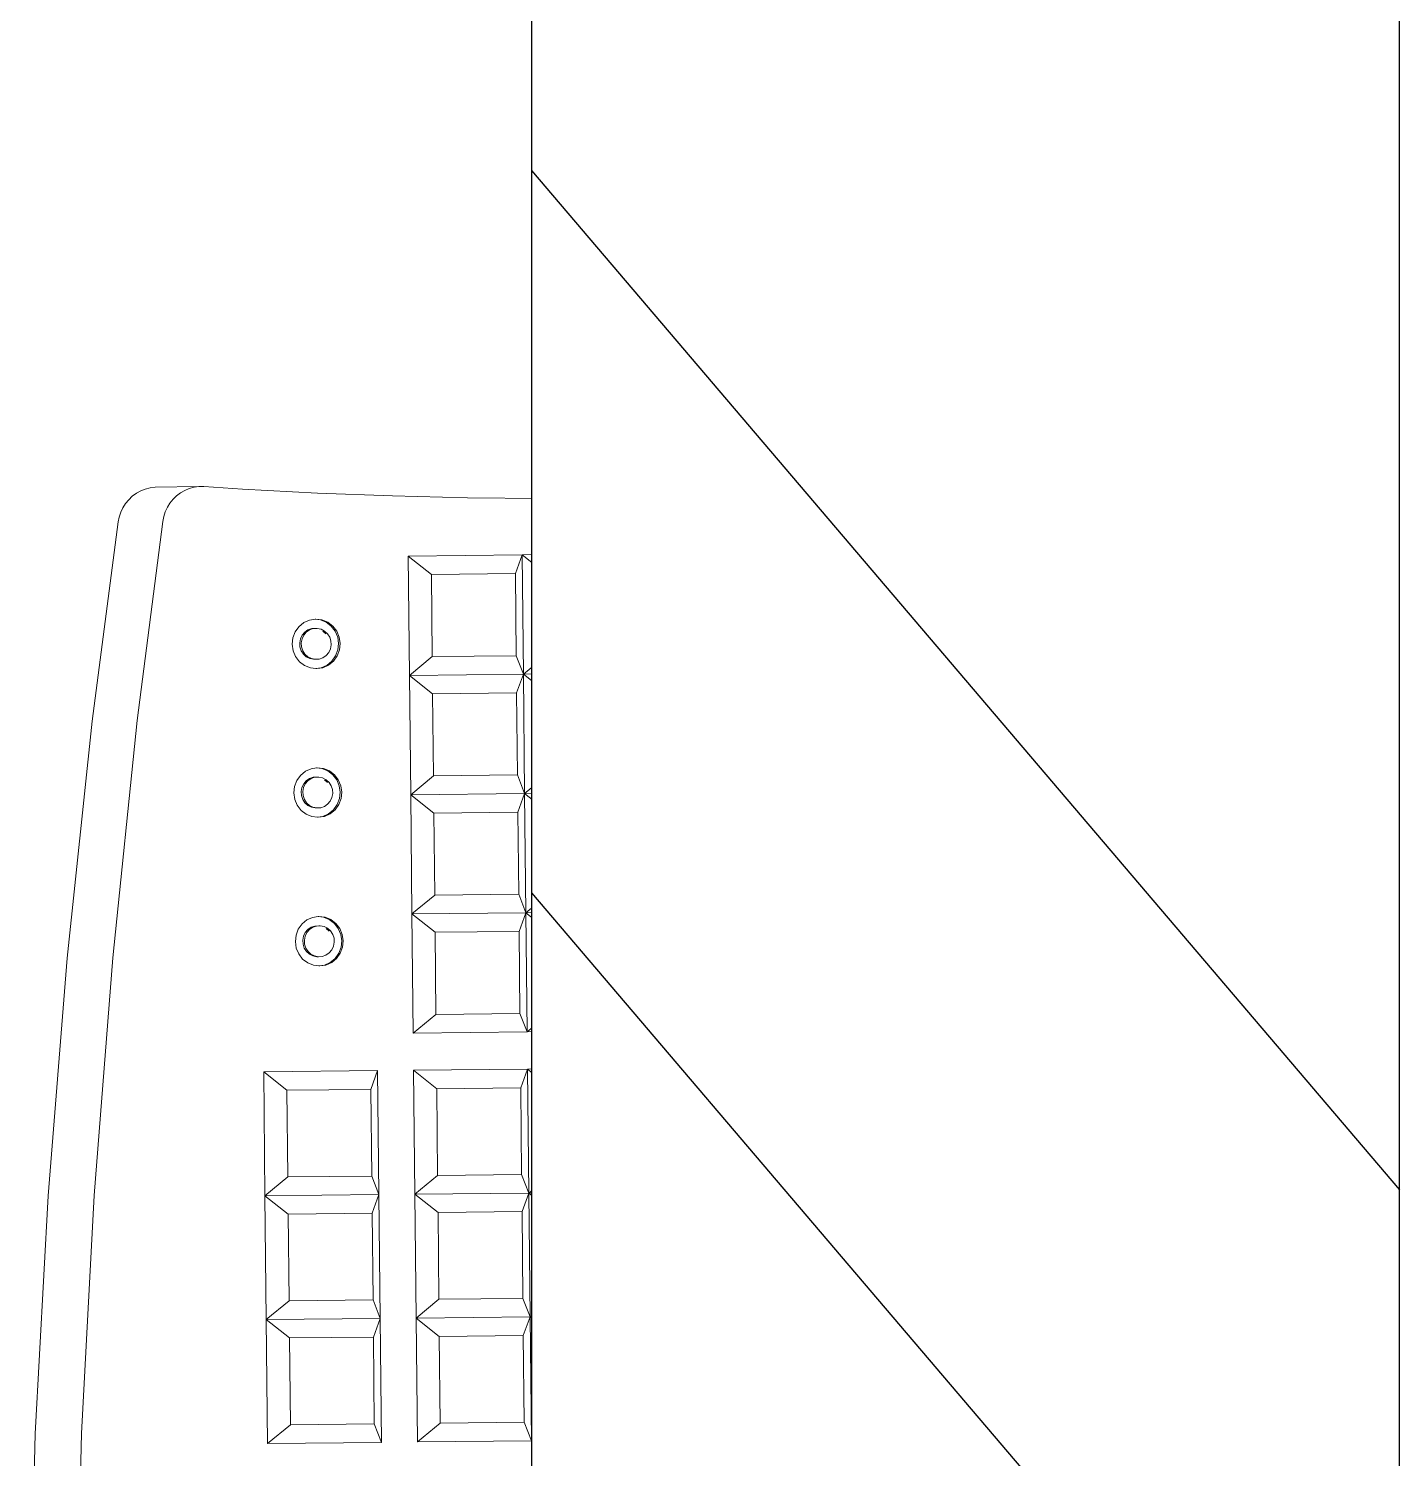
# Model space of a CAD drawing. Header units: metres. Extents: x -17 to 101, y 0 to 79.
# Drawn here: x 10.7348 to 10.9559, y 24.1094 to 24.3402 of the extents above; entities that cross this region are included whole.
import ezdxf

# ---------------------------------------------------------------- set-up
doc = ezdxf.new("R2010")
doc.units = ezdxf.units.M
doc.set_wipeout_variables(frame=1)
doc.layers.add('ALUMBRADO', color=1, linetype='Continuous', lineweight=30)
doc.layers.add('Cotas varias El', color=253, linetype='Continuous', lineweight=13)

# ---------------------------------------------------------------- blocks, each defined once
blk = doc.blocks.new('ADOSADO')
at = {"color": 1, "lineweight": 25}
blk.add_wipeout([(-0.63, 0.015), (0.64, 0.015), (0.64, 0.155), (-0.63, 0.155)], dxfattribs=at).dxf.layer = 'ALUMBRADO'
at = {"layer": 'ALUMBRADO', "color": 1, "lineweight": 25}
blk.add_lwpolyline([(-0.63, 0.015), (0.64, 0.015), (0.64, 0.155), (-0.63, 0.155)], close=True, dxfattribs=at)
at = {"layer": 'ALUMBRADO', "lineweight": 25}
for points in [[(-0.49594, 0.155), (-0.63, 0.0409)], [(-0.37935, 0.155), (-0.54385, 0.015)]]:
    blk.add_lwpolyline(points, dxfattribs=at)

msp = doc.modelspace()

# ---------------------------------------------------------------- linework, layer by layer
at = {"layer": 'Cotas varias El'}
for p, q in [((10.88569, 24.26702, 0.04243), (10.87338, 24.26614, 0.04243)), ((10.89024, 24.26706, 0.04243), (10.87817, 24.26619, 0.04243)), ((10.89208, 24.26756, 0.04243), (10.88569, 24.26702, 0.04243)), ((10.8965, 24.26761, 0.04243), (10.89024, 24.26706, 0.04243)), ((10.89283, 24.26757, 0.04243), (10.89208, 24.26756, 0.04243)), ((10.8965, 24.26761, 0.04243), (10.89283, 24.26757, 0.04243)), ((10.89724, 24.26762, 0.04243), (10.8965, 24.26761, 0.04243)), ((10.89798, 24.26753, 0.04243), (10.89724, 24.26762, 0.04243)), ((10.89869, 24.26733, 0.04243), (10.89798, 24.26753, 0.04243)), ((10.89938, 24.26704, 0.04243), (10.89869, 24.26733, 0.04243)), ((10.90001, 24.26665, 0.04243), (10.89938, 24.26704, 0.04243)), ((10.90059, 24.26618, 0.04243), (10.90001, 24.26665, 0.04243)), ((10.75094, 24.26412, 0.04243), (10.75043, 24.2635, 0.04243)), ((10.75152, 24.26468, 0.04243), (10.75094, 24.26412, 0.04243)), ((10.75217, 24.26515, 0.04243), (10.75152, 24.26468, 0.04243)), ((10.75287, 24.26554, 0.04243), (10.75217, 24.26515, 0.04243)), ((10.75361, 24.26584, 0.04243), (10.75287, 24.26554, 0.04243)), ((10.75438, 24.26604, 0.04243), (10.75361, 24.26584, 0.04243)), ((10.75518, 24.26614, 0.04243), (10.75438, 24.26604, 0.04243)), ((10.76224, 24.26622, 0.04243), (10.75518, 24.26614, 0.04243)), ((10.75809, 24.2642, 0.04243), (10.75759, 24.26357, 0.04243)), ((10.75866, 24.26475, 0.04243), (10.75809, 24.2642, 0.04243)), ((10.75929, 24.26523, 0.04243), (10.75866, 24.26475, 0.04243)), ((10.75998, 24.26562, 0.04243), (10.75929, 24.26523, 0.04243)), ((10.76071, 24.26592, 0.04243), (10.75998, 24.26562, 0.04243)), ((10.76147, 24.26612, 0.04243), (10.76071, 24.26592, 0.04243)), ((10.76224, 24.26622, 0.04243), (10.76147, 24.26612, 0.04243)), ((10.76303, 24.26622, 0.04243), (10.76224, 24.26622, 0.04243)), ((10.7693, 24.26581, 0.04243), (10.76303, 24.26622, 0.04243)), ((10.78139, 24.26518, 0.04243), (10.7693, 24.26581, 0.04243)), ((10.79348, 24.26473, 0.04243), (10.78139, 24.26518, 0.04243)), ((10.80559, 24.26443, 0.04243), (10.79348, 24.26473, 0.04243)), ((10.81769, 24.26431, 0.04243), (10.80559, 24.26443, 0.04243)), ((10.82695, 24.26434, 0.04243), (10.81769, 24.26431, 0.04243)), ((10.83639, 24.2645, 0.04243), (10.82695, 24.26434, 0.04243)), ((10.82979, 24.26435, 0.04243), (10.82695, 24.26434, 0.04243)), ((10.84189, 24.26456, 0.04243), (10.82979, 24.26435, 0.04243)), ((10.84873, 24.26488, 0.04243), (10.83639, 24.2645, 0.04243)), ((10.85399, 24.26494, 0.04243), (10.84189, 24.26456, 0.04243)), ((10.86106, 24.26543, 0.04243), (10.84873, 24.26488, 0.04243)), ((10.86608, 24.26548, 0.04243), (10.85399, 24.26494, 0.04243)), ((10.87338, 24.26614, 0.04243), (10.86106, 24.26543, 0.04243)), ((10.87817, 24.26619, 0.04243), (10.86608, 24.26548, 0.04243)), ((10.90111, 24.26563, 0.04243), (10.90059, 24.26618, 0.04243)), ((10.90154, 24.26501, 0.04243), (10.90111, 24.26563, 0.04243)), ((10.90189, 24.26433, 0.04243), (10.90154, 24.26501, 0.04243)), ((10.90215, 24.26362, 0.04243), (10.90189, 24.26433, 0.04243)), ((10.74966, 24.26208, 0.04243), (10.74941, 24.26131, 0.04243)), ((10.75, 24.26281, 0.04243), (10.74966, 24.26208, 0.04243)), ((10.75043, 24.2635, 0.04243), (10.75, 24.26281, 0.04243)), ((10.75683, 24.26216, 0.04243), (10.75659, 24.26139, 0.04243)), ((10.75717, 24.26289, 0.04243), (10.75683, 24.26216, 0.04243)), ((10.75759, 24.26357, 0.04243), (10.75717, 24.26289, 0.04243)), ((10.90231, 24.26287, 0.04243), (10.90215, 24.26362, 0.04243)), ((10.90236, 24.26211, 0.04243), (10.90231, 24.26287, 0.04243)), ((10.90702, 23.81413, 0.04243), (10.90236, 24.26211, 0.04243)), ((10.74503, 24.22837, 0.04243), (10.74926, 24.26052, 0.04243)), ((10.74941, 24.26131, 0.04243), (10.74926, 24.26052, 0.04243)), ((10.7523, 24.22845, 0.04243), (10.75645, 24.26059, 0.04243)), ((10.75659, 24.26139, 0.04243), (10.75645, 24.26059, 0.04243)), ((10.79603, 24.255, 0.04243), (10.81441, 24.25519, 0.04243)), ((10.79603, 24.255, 0.04243), (10.79977, 24.25204, 0.04243)), ((10.79603, 24.255, 0.04243), (10.79623, 24.23575, 0.04243)), ((10.81441, 24.25519, 0.04243), (10.81332, 24.25218, 0.04243)), ((10.81441, 24.25519, 0.04243), (10.85116, 24.25557, 0.04243)), ((10.81441, 24.25519, 0.04243), (10.81815, 24.25223, 0.04243)), ((10.81441, 24.25519, 0.04243), (10.81461, 24.23594, 0.04243)), ((10.85116, 24.25557, 0.04243), (10.85007, 24.25256, 0.04243)), ((10.85116, 24.25557, 0.04243), (10.88792, 24.25596, 0.04243)), ((10.85116, 24.25557, 0.04243), (10.85491, 24.25261, 0.04243)), ((10.85116, 24.25557, 0.04243), (10.85136, 24.23633, 0.04243)), ((10.88792, 24.25596, 0.04243), (10.88682, 24.25294, 0.04243)), ((10.88812, 24.23671, 0.04243), (10.88792, 24.25596, 0.04243)), ((10.85491, 24.25261, 0.04243), (10.88682, 24.25294, 0.04243)), ((10.85491, 24.25261, 0.04243), (10.85504, 24.23936, 0.04243)), ((10.88682, 24.25294, 0.04243), (10.88696, 24.2397, 0.04243)), ((10.79977, 24.25204, 0.04243), (10.81332, 24.25218, 0.04243)), ((10.79977, 24.25204, 0.04243), (10.79991, 24.23879, 0.04243)), ((10.81332, 24.25218, 0.04243), (10.81345, 24.23893, 0.04243)), ((10.81815, 24.25223, 0.04243), (10.85007, 24.25256, 0.04243)), ((10.81815, 24.25223, 0.04243), (10.81829, 24.23898, 0.04243)), ((10.85007, 24.25256, 0.04243), (10.85021, 24.23931, 0.04243)), ((10.7784, 24.24362, 0.04243), (10.7778, 24.24278, 0.04243)), ((10.77919, 24.24427, 0.04243), (10.7784, 24.24362, 0.04243)), ((10.78012, 24.24469, 0.04243), (10.77919, 24.24427, 0.04243)), ((10.781, 24.24483, 0.04243), (10.78012, 24.24469, 0.04243)), ((10.78109, 24.24334, 0.04243), (10.78071, 24.2433, 0.04243)), ((10.78111, 24.24485, 0.04243), (10.781, 24.24483, 0.04243)), ((10.78186, 24.24472, 0.04243), (10.781, 24.24483, 0.04243)), ((10.78134, 24.24334, 0.04243), (10.78109, 24.24334, 0.04243)), ((10.78212, 24.24473, 0.04243), (10.78111, 24.24485, 0.04243)), ((10.78196, 24.24321, 0.04243), (10.78134, 24.24334, 0.04243)), ((10.7828, 24.24434, 0.04243), (10.78186, 24.24472, 0.04243)), ((10.78306, 24.24435, 0.04243), (10.78212, 24.24473, 0.04243)), ((10.78362, 24.24372, 0.04243), (10.7828, 24.24434, 0.04243)), ((10.78387, 24.24372, 0.04243), (10.78306, 24.24435, 0.04243)), ((10.78425, 24.2429, 0.04243), (10.78362, 24.24372, 0.04243)), ((10.7845, 24.24291, 0.04243), (10.78387, 24.24372, 0.04243)), ((10.77743, 24.24181, 0.04243), (10.77732, 24.24077, 0.04243)), ((10.7778, 24.24278, 0.04243), (10.77743, 24.24181, 0.04243)), ((10.77864, 24.24165, 0.04243), (10.77852, 24.24101, 0.04243)), ((10.77892, 24.24223, 0.04243), (10.77864, 24.24165, 0.04243)), ((10.7789, 24.24165, 0.04243), (10.77877, 24.24101, 0.04243)), ((10.77918, 24.24224, 0.04243), (10.7789, 24.24165, 0.04243)), ((10.77934, 24.24272, 0.04243), (10.77892, 24.24223, 0.04243)), ((10.77959, 24.24273, 0.04243), (10.77918, 24.24224, 0.04243)), ((10.77986, 24.24309, 0.04243), (10.77934, 24.24272, 0.04243)), ((10.78012, 24.24309, 0.04243), (10.77959, 24.24273, 0.04243)), ((10.78046, 24.2433, 0.04243), (10.77986, 24.24309, 0.04243)), ((10.78071, 24.2433, 0.04243), (10.78012, 24.24309, 0.04243)), ((10.78071, 24.2433, 0.04243), (10.78046, 24.2433, 0.04243)), ((10.78253, 24.24292, 0.04243), (10.78196, 24.24321, 0.04243)), ((10.78275, 24.24249, 0.04243), (10.78228, 24.24292, 0.04243)), ((10.783, 24.24249, 0.04243), (10.78253, 24.24292, 0.04243)), ((10.78336, 24.24195, 0.04243), (10.783, 24.24249, 0.04243)), ((10.78356, 24.24133, 0.04243), (10.78336, 24.24195, 0.04243)), ((10.7836, 24.24068, 0.04243), (10.78356, 24.24133, 0.04243)), ((10.78465, 24.24195, 0.04243), (10.78425, 24.2429, 0.04243)), ((10.7849, 24.24195, 0.04243), (10.7845, 24.24291, 0.04243)), ((10.7848, 24.24091, 0.04243), (10.78465, 24.24195, 0.04243)), ((10.78505, 24.24092, 0.04243), (10.7849, 24.24195, 0.04243)), ((10.77732, 24.24077, 0.04243), (10.77747, 24.23974, 0.04243)), ((10.77747, 24.23974, 0.04243), (10.77787, 24.23878, 0.04243)), ((10.77787, 24.23878, 0.04243), (10.7785, 24.23797, 0.04243)), ((10.77852, 24.24101, 0.04243), (10.77856, 24.24036, 0.04243)), ((10.77856, 24.24036, 0.04243), (10.77876, 24.23974, 0.04243)), ((10.77876, 24.23974, 0.04243), (10.77911, 24.2392, 0.04243)), ((10.77877, 24.24101, 0.04243), (10.77881, 24.24036, 0.04243)), ((10.77881, 24.24036, 0.04243), (10.77902, 24.23974, 0.04243)), ((10.77902, 24.23974, 0.04243), (10.77937, 24.2392, 0.04243)), ((10.77911, 24.2392, 0.04243), (10.77959, 24.23877, 0.04243)), ((10.77937, 24.2392, 0.04243), (10.77984, 24.23877, 0.04243)), ((10.77959, 24.23877, 0.04243), (10.78016, 24.23848, 0.04243)), ((10.77984, 24.23877, 0.04243), (10.78041, 24.23848, 0.04243)), ((10.78226, 24.2386, 0.04243), (10.78278, 24.23897, 0.04243)), ((10.78278, 24.23897, 0.04243), (10.7832, 24.23946, 0.04243)), ((10.7832, 24.23946, 0.04243), (10.78348, 24.24004, 0.04243)), ((10.78348, 24.24004, 0.04243), (10.7836, 24.24068, 0.04243)), ((10.78372, 24.23807, 0.04243), (10.78432, 24.23891, 0.04243)), ((10.78397, 24.23807, 0.04243), (10.78457, 24.23891, 0.04243)), ((10.78432, 24.23891, 0.04243), (10.78469, 24.23988, 0.04243)), ((10.78457, 24.23891, 0.04243), (10.78494, 24.23988, 0.04243)), ((10.78469, 24.23988, 0.04243), (10.7848, 24.24091, 0.04243)), ((10.78494, 24.23988, 0.04243), (10.78505, 24.24092, 0.04243)), ((10.79623, 24.23575, 0.04243), (10.79991, 24.23879, 0.04243)), ((10.81345, 24.23893, 0.04243), (10.79991, 24.23879, 0.04243)), ((10.81461, 24.23594, 0.04243), (10.81345, 24.23893, 0.04243)), ((10.81461, 24.23594, 0.04243), (10.81829, 24.23898, 0.04243)), ((10.85021, 24.23931, 0.04243), (10.81829, 24.23898, 0.04243)), ((10.85136, 24.23633, 0.04243), (10.85021, 24.23931, 0.04243)), ((10.85136, 24.23633, 0.04243), (10.85504, 24.23936, 0.04243)), ((10.88696, 24.2397, 0.04243), (10.85504, 24.23936, 0.04243)), ((10.88812, 24.23671, 0.04243), (10.88696, 24.2397, 0.04243)), ((10.7785, 24.23797, 0.04243), (10.77931, 24.23735, 0.04243)), ((10.77931, 24.23735, 0.04243), (10.78025, 24.23696, 0.04243)), ((10.78016, 24.23848, 0.04243), (10.78077, 24.23835, 0.04243)), ((10.78025, 24.23696, 0.04243), (10.78112, 24.23686, 0.04243)), ((10.78041, 24.23848, 0.04243), (10.78103, 24.23835, 0.04243)), ((10.78103, 24.23835, 0.04243), (10.78077, 24.23835, 0.04243)), ((10.78103, 24.23835, 0.04243), (10.78166, 24.23839, 0.04243)), ((10.78112, 24.23686, 0.04243), (10.782, 24.237, 0.04243)), ((10.78112, 24.23686, 0.04243), (10.78126, 24.23685, 0.04243)), ((10.78126, 24.23685, 0.04243), (10.78226, 24.237, 0.04243)), ((10.78166, 24.23839, 0.04243), (10.78226, 24.2386, 0.04243)), ((10.782, 24.237, 0.04243), (10.78293, 24.23742, 0.04243)), ((10.78226, 24.237, 0.04243), (10.78318, 24.23742, 0.04243)), ((10.78293, 24.23742, 0.04243), (10.78372, 24.23807, 0.04243)), ((10.78318, 24.23742, 0.04243), (10.78397, 24.23807, 0.04243)), ((10.85136, 24.23633, 0.04243), (10.86974, 24.23652, 0.04243)), ((10.86974, 24.23652, 0.04243), (10.86865, 24.2335, 0.04243)), ((10.86974, 24.23652, 0.04243), (10.88812, 24.23671, 0.04243)), ((10.86974, 24.23652, 0.04243), (10.87348, 24.23355, 0.04243)), ((10.86994, 24.21727, 0.04243), (10.86974, 24.23652, 0.04243)), ((10.88812, 24.23671, 0.04243), (10.88702, 24.2337, 0.04243)), ((10.88812, 24.23671, 0.04243), (10.88832, 24.21746, 0.04243)), ((10.79623, 24.23575, 0.04243), (10.81461, 24.23594, 0.04243)), ((10.79623, 24.23575, 0.04243), (10.79997, 24.23279, 0.04243)), ((10.79623, 24.23575, 0.04243), (10.79643, 24.2165, 0.04243)), ((10.81461, 24.23594, 0.04243), (10.81352, 24.23293, 0.04243)), ((10.83299, 24.23613, 0.04243), (10.81461, 24.23594, 0.04243)), ((10.81461, 24.23594, 0.04243), (10.81835, 24.23298, 0.04243)), ((10.81481, 24.21669, 0.04243), (10.81461, 24.23594, 0.04243)), ((10.83299, 24.23613, 0.04243), (10.83189, 24.23312, 0.04243)), ((10.83299, 24.23613, 0.04243), (10.85136, 24.23633, 0.04243)), ((10.83299, 24.23613, 0.04243), (10.83673, 24.23317, 0.04243)), ((10.83319, 24.21689, 0.04243), (10.83299, 24.23613, 0.04243)), ((10.85136, 24.23633, 0.04243), (10.85027, 24.23331, 0.04243)), ((10.85136, 24.23633, 0.04243), (10.85511, 24.23336, 0.04243)), ((10.85136, 24.23633, 0.04243), (10.85156, 24.21708, 0.04243)), ((10.79997, 24.23279, 0.04243), (10.81352, 24.23293, 0.04243)), ((10.79997, 24.23279, 0.04243), (10.80011, 24.21954, 0.04243)), ((10.81352, 24.23293, 0.04243), (10.81365, 24.21968, 0.04243)), ((10.81835, 24.23298, 0.04243), (10.83189, 24.23312, 0.04243)), ((10.81835, 24.23298, 0.04243), (10.81849, 24.21973, 0.04243)), ((10.83189, 24.23312, 0.04243), (10.83203, 24.21987, 0.04243)), ((10.83673, 24.23317, 0.04243), (10.85027, 24.23331, 0.04243)), ((10.83673, 24.23317, 0.04243), (10.83687, 24.21992, 0.04243)), ((10.85027, 24.23331, 0.04243), (10.85041, 24.22006, 0.04243)), ((10.85511, 24.23336, 0.04243), (10.86865, 24.2335, 0.04243)), ((10.85511, 24.23336, 0.04243), (10.85524, 24.22011, 0.04243)), ((10.86865, 24.2335, 0.04243), (10.86878, 24.22026, 0.04243)), ((10.87348, 24.23355, 0.04243), (10.88702, 24.2337, 0.04243)), ((10.87348, 24.23355, 0.04243), (10.87362, 24.22031, 0.04243)), ((10.88702, 24.2337, 0.04243), (10.88716, 24.22045, 0.04243)), ((10.74099, 24.19011, 0.04243), (10.74503, 24.22837, 0.04243)), ((10.74835, 24.19018, 0.04243), (10.7523, 24.22845, 0.04243)), ((10.77944, 24.22027, 0.04243), (10.77865, 24.21962, 0.04243)), ((10.78037, 24.22069, 0.04243), (10.77944, 24.22027, 0.04243)), ((10.78125, 24.22083, 0.04243), (10.78037, 24.22069, 0.04243)), ((10.78136, 24.22085, 0.04243), (10.78125, 24.22083, 0.04243)), ((10.78211, 24.22073, 0.04243), (10.78125, 24.22083, 0.04243)), ((10.78237, 24.22073, 0.04243), (10.78136, 24.22085, 0.04243)), ((10.78305, 24.22034, 0.04243), (10.78211, 24.22073, 0.04243)), ((10.78331, 24.22035, 0.04243), (10.78237, 24.22073, 0.04243)), ((10.78387, 24.21972, 0.04243), (10.78305, 24.22034, 0.04243)), ((10.78412, 24.21973, 0.04243), (10.78331, 24.22035, 0.04243)), ((10.86994, 24.21727, 0.04243), (10.87362, 24.22031, 0.04243)), ((10.88716, 24.22045, 0.04243), (10.87362, 24.22031, 0.04243)), ((10.88832, 24.21746, 0.04243), (10.88716, 24.22045, 0.04243)), ((10.77805, 24.21878, 0.04243), (10.77768, 24.21781, 0.04243)), ((10.77865, 24.21962, 0.04243), (10.77805, 24.21878, 0.04243)), ((10.77917, 24.21823, 0.04243), (10.77889, 24.21765, 0.04243)), ((10.77943, 24.21824, 0.04243), (10.77915, 24.21765, 0.04243)), ((10.77959, 24.21873, 0.04243), (10.77917, 24.21823, 0.04243)), ((10.77984, 24.21873, 0.04243), (10.77943, 24.21824, 0.04243)), ((10.78011, 24.21909, 0.04243), (10.77959, 24.21873, 0.04243)), ((10.78037, 24.21909, 0.04243), (10.77984, 24.21873, 0.04243)), ((10.78071, 24.2193, 0.04243), (10.78011, 24.21909, 0.04243)), ((10.78096, 24.2193, 0.04243), (10.78037, 24.21909, 0.04243)), ((10.78096, 24.2193, 0.04243), (10.78071, 24.2193, 0.04243)), ((10.78134, 24.21934, 0.04243), (10.78096, 24.2193, 0.04243)), ((10.78159, 24.21934, 0.04243), (10.78134, 24.21934, 0.04243)), ((10.78221, 24.21921, 0.04243), (10.78159, 24.21934, 0.04243)), ((10.78278, 24.21892, 0.04243), (10.78221, 24.21921, 0.04243)), ((10.783, 24.21849, 0.04243), (10.78253, 24.21892, 0.04243)), ((10.78325, 24.21849, 0.04243), (10.78278, 24.21892, 0.04243)), ((10.7836, 24.21795, 0.04243), (10.78325, 24.21849, 0.04243)), ((10.78381, 24.21733, 0.04243), (10.7836, 24.21795, 0.04243)), ((10.7845, 24.21891, 0.04243), (10.78387, 24.21972, 0.04243)), ((10.78475, 24.21891, 0.04243), (10.78412, 24.21973, 0.04243)), ((10.7849, 24.21795, 0.04243), (10.7845, 24.21891, 0.04243)), ((10.78515, 24.21795, 0.04243), (10.78475, 24.21891, 0.04243)), ((10.78505, 24.21692, 0.04243), (10.7849, 24.21795, 0.04243)), ((10.7853, 24.21692, 0.04243), (10.78515, 24.21795, 0.04243)), ((10.79643, 24.2165, 0.04243), (10.80011, 24.21954, 0.04243)), ((10.81365, 24.21968, 0.04243), (10.80011, 24.21954, 0.04243)), ((10.81481, 24.21669, 0.04243), (10.81365, 24.21968, 0.04243)), ((10.81481, 24.21669, 0.04243), (10.81849, 24.21973, 0.04243)), ((10.83203, 24.21987, 0.04243), (10.81849, 24.21973, 0.04243)), ((10.83319, 24.21689, 0.04243), (10.83203, 24.21987, 0.04243)), ((10.83319, 24.21689, 0.04243), (10.83687, 24.21992, 0.04243)), ((10.85041, 24.22006, 0.04243), (10.83687, 24.21992, 0.04243)), ((10.85156, 24.21708, 0.04243), (10.85041, 24.22006, 0.04243)), ((10.85156, 24.21708, 0.04243), (10.85524, 24.22011, 0.04243)), ((10.86878, 24.22026, 0.04243), (10.85524, 24.22011, 0.04243)), ((10.86994, 24.21727, 0.04243), (10.86878, 24.22026, 0.04243)), ((10.77768, 24.21781, 0.04243), (10.77757, 24.21678, 0.04243)), ((10.77757, 24.21678, 0.04243), (10.77772, 24.21574, 0.04243)), ((10.77772, 24.21574, 0.04243), (10.77812, 24.21479, 0.04243)), ((10.77889, 24.21765, 0.04243), (10.77877, 24.21701, 0.04243)), ((10.77877, 24.21701, 0.04243), (10.77881, 24.21636, 0.04243)), ((10.77881, 24.21636, 0.04243), (10.77901, 24.21574, 0.04243)), ((10.77901, 24.21574, 0.04243), (10.77936, 24.2152, 0.04243)), ((10.77915, 24.21765, 0.04243), (10.77902, 24.21701, 0.04243)), ((10.77902, 24.21701, 0.04243), (10.77906, 24.21636, 0.04243)), ((10.77906, 24.21636, 0.04243), (10.77927, 24.21574, 0.04243)), ((10.77927, 24.21574, 0.04243), (10.77962, 24.2152, 0.04243)), ((10.78345, 24.21546, 0.04243), (10.78373, 24.21604, 0.04243)), ((10.78373, 24.21604, 0.04243), (10.78385, 24.21668, 0.04243)), ((10.78385, 24.21668, 0.04243), (10.78381, 24.21733, 0.04243)), ((10.78457, 24.21491, 0.04243), (10.78494, 24.21588, 0.04243)), ((10.78482, 24.21491, 0.04243), (10.78519, 24.21588, 0.04243)), ((10.78494, 24.21588, 0.04243), (10.78505, 24.21692, 0.04243)), ((10.78519, 24.21588, 0.04243), (10.7853, 24.21692, 0.04243)), ((10.79643, 24.2165, 0.04243), (10.81481, 24.21669, 0.04243)), ((10.79643, 24.2165, 0.04243), (10.80017, 24.21354, 0.04243)), ((10.79643, 24.2165, 0.04243), (10.79663, 24.19725, 0.04243)), ((10.81481, 24.21669, 0.04243), (10.81372, 24.21368, 0.04243)), ((10.81481, 24.21669, 0.04243), (10.83319, 24.21689, 0.04243)), ((10.81481, 24.21669, 0.04243), (10.81855, 24.21373, 0.04243)), ((10.81481, 24.21669, 0.04243), (10.81501, 24.19745, 0.04243)), ((10.83319, 24.21689, 0.04243), (10.83209, 24.21387, 0.04243)), ((10.85156, 24.21708, 0.04243), (10.83319, 24.21689, 0.04243)), ((10.83319, 24.21689, 0.04243), (10.83693, 24.21392, 0.04243)), ((10.83319, 24.21689, 0.04243), (10.83339, 24.19764, 0.04243)), ((10.85156, 24.21708, 0.04243), (10.85047, 24.21406, 0.04243)), ((10.86994, 24.21727, 0.04243), (10.85156, 24.21708, 0.04243)), ((10.85156, 24.21708, 0.04243), (10.85531, 24.21411, 0.04243)), ((10.85156, 24.21708, 0.04243), (10.85176, 24.19783, 0.04243)), ((10.86994, 24.21727, 0.04243), (10.86885, 24.21426, 0.04243)), ((10.86994, 24.21727, 0.04243), (10.88832, 24.21746, 0.04243)), ((10.86994, 24.21727, 0.04243), (10.87368, 24.21431, 0.04243)), ((10.86994, 24.21727, 0.04243), (10.87014, 24.19802, 0.04243)), ((10.88832, 24.21746, 0.04243), (10.88722, 24.21445, 0.04243)), ((10.88872, 24.17896, 0.04243), (10.88832, 24.21746, 0.04243)), ((10.77812, 24.21479, 0.04243), (10.77875, 24.21397, 0.04243)), ((10.77875, 24.21397, 0.04243), (10.77956, 24.21335, 0.04243)), ((10.77936, 24.2152, 0.04243), (10.77984, 24.21477, 0.04243)), ((10.77956, 24.21335, 0.04243), (10.7805, 24.21297, 0.04243)), ((10.77962, 24.2152, 0.04243), (10.78009, 24.21477, 0.04243)), ((10.77984, 24.21477, 0.04243), (10.7804, 24.21448, 0.04243)), ((10.78009, 24.21477, 0.04243), (10.78066, 24.21448, 0.04243)), ((10.7804, 24.21448, 0.04243), (10.78102, 24.21435, 0.04243)), ((10.78066, 24.21448, 0.04243), (10.78128, 24.21435, 0.04243)), ((10.78128, 24.21435, 0.04243), (10.78102, 24.21435, 0.04243)), ((10.78128, 24.21435, 0.04243), (10.78191, 24.21439, 0.04243)), ((10.78191, 24.21439, 0.04243), (10.78251, 24.2146, 0.04243)), ((10.78225, 24.213, 0.04243), (10.78318, 24.21342, 0.04243)), ((10.78251, 24.2146, 0.04243), (10.78303, 24.21497, 0.04243)), ((10.78251, 24.213, 0.04243), (10.78343, 24.21342, 0.04243)), ((10.78303, 24.21497, 0.04243), (10.78345, 24.21546, 0.04243)), ((10.78318, 24.21342, 0.04243), (10.78397, 24.21407, 0.04243)), ((10.78343, 24.21342, 0.04243), (10.78422, 24.21407, 0.04243)), ((10.78397, 24.21407, 0.04243), (10.78457, 24.21491, 0.04243)), ((10.78422, 24.21407, 0.04243), (10.78482, 24.21491, 0.04243)), ((10.80017, 24.21354, 0.04243), (10.81372, 24.21368, 0.04243)), ((10.80017, 24.21354, 0.04243), (10.80031, 24.20029, 0.04243)), ((10.81372, 24.21368, 0.04243), (10.81385, 24.20043, 0.04243)), ((10.81855, 24.21373, 0.04243), (10.83209, 24.21387, 0.04243)), ((10.81855, 24.21373, 0.04243), (10.81869, 24.20048, 0.04243)), ((10.83209, 24.21387, 0.04243), (10.83223, 24.20062, 0.04243)), ((10.83693, 24.21392, 0.04243), (10.85047, 24.21406, 0.04243)), ((10.83693, 24.21392, 0.04243), (10.83707, 24.20067, 0.04243)), ((10.85047, 24.21406, 0.04243), (10.85061, 24.20082, 0.04243)), ((10.85531, 24.21411, 0.04243), (10.86885, 24.21426, 0.04243)), ((10.85531, 24.21411, 0.04243), (10.85544, 24.20087, 0.04243)), ((10.86885, 24.21426, 0.04243), (10.86898, 24.20101, 0.04243)), ((10.87368, 24.21431, 0.04243), (10.88722, 24.21445, 0.04243)), ((10.87368, 24.21431, 0.04243), (10.87402, 24.18181, 0.04243)), ((10.88722, 24.21445, 0.04243), (10.88756, 24.18195, 0.04243)), ((10.7805, 24.21297, 0.04243), (10.78137, 24.21286, 0.04243)), ((10.78137, 24.21286, 0.04243), (10.78225, 24.213, 0.04243)), ((10.78137, 24.21286, 0.04243), (10.78151, 24.21285, 0.04243)), ((10.78151, 24.21285, 0.04243), (10.78251, 24.213, 0.04243)), ((10.79663, 24.19725, 0.04243), (10.80031, 24.20029, 0.04243)), ((10.81385, 24.20043, 0.04243), (10.80031, 24.20029, 0.04243)), ((10.81501, 24.19745, 0.04243), (10.81385, 24.20043, 0.04243)), ((10.81501, 24.19745, 0.04243), (10.81869, 24.20048, 0.04243)), ((10.83223, 24.20062, 0.04243), (10.81869, 24.20048, 0.04243)), ((10.83339, 24.19764, 0.04243), (10.83223, 24.20062, 0.04243)), ((10.83339, 24.19764, 0.04243), (10.83707, 24.20067, 0.04243)), ((10.85061, 24.20082, 0.04243), (10.83707, 24.20067, 0.04243)), ((10.85176, 24.19783, 0.04243), (10.85061, 24.20082, 0.04243)), ((10.85176, 24.19783, 0.04243), (10.85544, 24.20087, 0.04243)), ((10.86898, 24.20101, 0.04243), (10.85544, 24.20087, 0.04243)), ((10.87014, 24.19802, 0.04243), (10.86898, 24.20101, 0.04243)), ((10.79663, 24.19725, 0.04243), (10.81501, 24.19745, 0.04243)), ((10.79663, 24.19725, 0.04243), (10.80037, 24.19429, 0.04243)), ((10.79663, 24.19725, 0.04243), (10.79683, 24.17801, 0.04243)), ((10.81501, 24.19745, 0.04243), (10.81392, 24.19443, 0.04243)), ((10.81501, 24.19745, 0.04243), (10.83339, 24.19764, 0.04243)), ((10.81501, 24.19745, 0.04243), (10.81875, 24.19448, 0.04243)), ((10.81521, 24.1782, 0.04243), (10.81501, 24.19745, 0.04243)), ((10.83339, 24.19764, 0.04243), (10.83229, 24.19462, 0.04243)), ((10.83339, 24.19764, 0.04243), (10.85176, 24.19783, 0.04243)), ((10.83339, 24.19764, 0.04243), (10.83713, 24.19467, 0.04243)), ((10.83339, 24.19764, 0.04243), (10.83359, 24.17839, 0.04243)), ((10.85176, 24.19783, 0.04243), (10.85067, 24.19482, 0.04243)), ((10.87014, 24.19802, 0.04243), (10.85176, 24.19783, 0.04243)), ((10.85176, 24.19783, 0.04243), (10.85551, 24.19487, 0.04243)), ((10.85176, 24.19783, 0.04243), (10.85196, 24.17858, 0.04243)), ((10.87014, 24.19802, 0.04243), (10.86905, 24.19501, 0.04243)), ((10.87034, 24.17877, 0.04243), (10.87014, 24.19802, 0.04243)), ((10.7789, 24.19563, 0.04243), (10.7783, 24.19479, 0.04243)), ((10.77969, 24.19628, 0.04243), (10.7789, 24.19563, 0.04243)), ((10.78061, 24.19669, 0.04243), (10.77969, 24.19628, 0.04243)), ((10.78036, 24.19509, 0.04243), (10.77984, 24.19473, 0.04243)), ((10.78062, 24.19509, 0.04243), (10.78009, 24.19473, 0.04243)), ((10.78096, 24.1953, 0.04243), (10.78036, 24.19509, 0.04243)), ((10.78149, 24.19683, 0.04243), (10.78061, 24.19669, 0.04243)), ((10.78121, 24.1953, 0.04243), (10.78062, 24.19509, 0.04243)), ((10.78121, 24.1953, 0.04243), (10.78096, 24.1953, 0.04243)), ((10.78159, 24.19534, 0.04243), (10.78121, 24.1953, 0.04243)), ((10.78161, 24.19685, 0.04243), (10.78149, 24.19683, 0.04243)), ((10.78236, 24.19673, 0.04243), (10.78149, 24.19683, 0.04243)), ((10.78184, 24.19534, 0.04243), (10.78159, 24.19534, 0.04243)), ((10.78262, 24.19673, 0.04243), (10.78161, 24.19685, 0.04243)), ((10.78246, 24.19522, 0.04243), (10.78184, 24.19534, 0.04243)), ((10.7833, 24.19635, 0.04243), (10.78236, 24.19673, 0.04243)), ((10.78303, 24.19493, 0.04243), (10.78246, 24.19522, 0.04243)), ((10.78356, 24.19635, 0.04243), (10.78262, 24.19673, 0.04243)), ((10.78325, 24.19449, 0.04243), (10.78278, 24.19492, 0.04243)), ((10.7835, 24.1945, 0.04243), (10.78303, 24.19493, 0.04243)), ((10.78412, 24.19572, 0.04243), (10.7833, 24.19635, 0.04243)), ((10.78437, 24.19573, 0.04243), (10.78356, 24.19635, 0.04243)), ((10.78475, 24.19491, 0.04243), (10.78412, 24.19572, 0.04243)), ((10.785, 24.19491, 0.04243), (10.78437, 24.19573, 0.04243)), ((10.78515, 24.19395, 0.04243), (10.78475, 24.19491, 0.04243)), ((10.7854, 24.19395, 0.04243), (10.785, 24.19491, 0.04243)), ((10.85551, 24.19487, 0.04243), (10.86905, 24.19501, 0.04243)), ((10.86905, 24.19501, 0.04243), (10.86918, 24.18176, 0.04243)), ((10.77793, 24.19381, 0.04243), (10.77782, 24.19278, 0.04243)), ((10.77782, 24.19278, 0.04243), (10.77797, 24.19174, 0.04243)), ((10.7783, 24.19479, 0.04243), (10.77793, 24.19381, 0.04243)), ((10.77914, 24.19365, 0.04243), (10.77902, 24.19301, 0.04243)), ((10.77902, 24.19301, 0.04243), (10.77906, 24.19236, 0.04243)), ((10.77942, 24.19424, 0.04243), (10.77914, 24.19365, 0.04243)), ((10.7794, 24.19365, 0.04243), (10.77927, 24.19301, 0.04243)), ((10.77927, 24.19301, 0.04243), (10.77931, 24.19236, 0.04243)), ((10.77967, 24.19424, 0.04243), (10.7794, 24.19365, 0.04243)), ((10.77984, 24.19473, 0.04243), (10.77942, 24.19424, 0.04243)), ((10.78009, 24.19473, 0.04243), (10.77967, 24.19424, 0.04243)), ((10.78385, 24.19395, 0.04243), (10.7835, 24.1945, 0.04243)), ((10.78406, 24.19333, 0.04243), (10.78385, 24.19395, 0.04243)), ((10.78398, 24.19204, 0.04243), (10.7841, 24.19268, 0.04243)), ((10.7841, 24.19268, 0.04243), (10.78406, 24.19333, 0.04243)), ((10.7853, 24.19292, 0.04243), (10.78515, 24.19395, 0.04243)), ((10.78519, 24.19188, 0.04243), (10.7853, 24.19292, 0.04243)), ((10.78555, 24.19292, 0.04243), (10.7854, 24.19395, 0.04243)), ((10.78544, 24.19188, 0.04243), (10.78555, 24.19292, 0.04243)), ((10.80037, 24.19429, 0.04243), (10.81392, 24.19443, 0.04243)), ((10.80037, 24.19429, 0.04243), (10.80051, 24.18104, 0.04243)), ((10.81392, 24.19443, 0.04243), (10.81405, 24.18118, 0.04243)), ((10.81875, 24.19448, 0.04243), (10.83229, 24.19462, 0.04243)), ((10.81875, 24.19448, 0.04243), (10.81889, 24.18123, 0.04243)), ((10.83229, 24.19462, 0.04243), (10.83243, 24.18138, 0.04243)), ((10.83713, 24.19467, 0.04243), (10.85067, 24.19482, 0.04243)), ((10.83713, 24.19467, 0.04243), (10.83727, 24.18143, 0.04243)), ((10.85067, 24.19482, 0.04243), (10.85081, 24.18157, 0.04243)), ((10.85551, 24.19487, 0.04243), (10.85564, 24.18162, 0.04243)), ((10.77797, 24.19174, 0.04243), (10.77837, 24.19079, 0.04243)), ((10.77837, 24.19079, 0.04243), (10.779, 24.18997, 0.04243)), ((10.77906, 24.19236, 0.04243), (10.77926, 24.19174, 0.04243)), ((10.77926, 24.19174, 0.04243), (10.77961, 24.1912, 0.04243)), ((10.77931, 24.19236, 0.04243), (10.77952, 24.19174, 0.04243)), ((10.77952, 24.19174, 0.04243), (10.77987, 24.1912, 0.04243)), ((10.77961, 24.1912, 0.04243), (10.78009, 24.19077, 0.04243)), ((10.77987, 24.1912, 0.04243), (10.78034, 24.19077, 0.04243)), ((10.78009, 24.19077, 0.04243), (10.78065, 24.19048, 0.04243)), ((10.78034, 24.19077, 0.04243), (10.78091, 24.19048, 0.04243)), ((10.78065, 24.19048, 0.04243), (10.78127, 24.19035, 0.04243)), ((10.78091, 24.19048, 0.04243), (10.78153, 24.19035, 0.04243)), ((10.78153, 24.19035, 0.04243), (10.78127, 24.19035, 0.04243)), ((10.78153, 24.19035, 0.04243), (10.78216, 24.1904, 0.04243)), ((10.78216, 24.1904, 0.04243), (10.78275, 24.19061, 0.04243)), ((10.78275, 24.19061, 0.04243), (10.78328, 24.19097, 0.04243)), ((10.78328, 24.19097, 0.04243), (10.7837, 24.19146, 0.04243)), ((10.7837, 24.19146, 0.04243), (10.78398, 24.19204, 0.04243)), ((10.78422, 24.19007, 0.04243), (10.78482, 24.19091, 0.04243)), ((10.78447, 24.19007, 0.04243), (10.78507, 24.19091, 0.04243)), ((10.78482, 24.19091, 0.04243), (10.78519, 24.19188, 0.04243)), ((10.78507, 24.19091, 0.04243), (10.78544, 24.19188, 0.04243)), ((10.73794, 24.15174, 0.04243), (10.74099, 24.19011, 0.04243)), ((10.74536, 24.15182, 0.04243), (10.74835, 24.19018, 0.04243)), ((10.779, 24.18997, 0.04243), (10.77981, 24.18935, 0.04243)), ((10.77981, 24.18935, 0.04243), (10.78075, 24.18897, 0.04243)), ((10.78075, 24.18897, 0.04243), (10.78162, 24.18886, 0.04243)), ((10.78162, 24.18886, 0.04243), (10.7825, 24.189, 0.04243)), ((10.78162, 24.18886, 0.04243), (10.78176, 24.18885, 0.04243)), ((10.78176, 24.18885, 0.04243), (10.78276, 24.189, 0.04243)), ((10.7825, 24.189, 0.04243), (10.78343, 24.18942, 0.04243)), ((10.78276, 24.189, 0.04243), (10.78368, 24.18942, 0.04243)), ((10.78343, 24.18942, 0.04243), (10.78422, 24.19007, 0.04243)), ((10.78368, 24.18942, 0.04243), (10.78447, 24.19007, 0.04243)), ((10.79683, 24.17801, 0.04243), (10.80051, 24.18104, 0.04243)), ((10.81405, 24.18118, 0.04243), (10.80051, 24.18104, 0.04243)), ((10.81521, 24.1782, 0.04243), (10.81405, 24.18118, 0.04243)), ((10.81521, 24.1782, 0.04243), (10.81889, 24.18123, 0.04243)), ((10.83243, 24.18138, 0.04243), (10.81889, 24.18123, 0.04243)), ((10.83359, 24.17839, 0.04243), (10.83243, 24.18138, 0.04243)), ((10.83359, 24.17839, 0.04243), (10.83727, 24.18143, 0.04243)), ((10.85081, 24.18157, 0.04243), (10.83727, 24.18143, 0.04243)), ((10.85196, 24.17858, 0.04243), (10.85081, 24.18157, 0.04243)), ((10.85196, 24.17858, 0.04243), (10.85564, 24.18162, 0.04243)), ((10.86918, 24.18176, 0.04243), (10.85564, 24.18162, 0.04243)), ((10.87034, 24.17877, 0.04243), (10.86918, 24.18176, 0.04243)), ((10.87034, 24.17877, 0.04243), (10.87402, 24.18181, 0.04243)), ((10.88756, 24.18195, 0.04243), (10.87402, 24.18181, 0.04243)), ((10.88872, 24.17896, 0.04243), (10.88756, 24.18195, 0.04243)), ((10.87034, 24.17877, 0.04243), (10.85196, 24.17858, 0.04243)), ((10.88872, 24.17896, 0.04243), (10.87034, 24.17877, 0.04243)), ((10.79683, 24.17801, 0.04243), (10.81521, 24.1782, 0.04243)), ((10.81521, 24.1782, 0.04243), (10.83359, 24.17839, 0.04243)), ((10.83359, 24.17839, 0.04243), (10.85196, 24.17858, 0.04243)), ((10.77272, 24.17175, 0.04243), (10.79109, 24.17195, 0.04243)), ((10.79109, 24.17195, 0.04243), (10.79, 24.16893, 0.04243)), ((10.79109, 24.17195, 0.04243), (10.7913, 24.15195, 0.04243)), ((10.7969, 24.17201, 0.04243), (10.81527, 24.1722, 0.04243)), ((10.7969, 24.17201, 0.04243), (10.80064, 24.16904, 0.04243)), ((10.7969, 24.17201, 0.04243), (10.7971, 24.15201, 0.04243)), ((10.81527, 24.1722, 0.04243), (10.81418, 24.16918, 0.04243)), ((10.81527, 24.1722, 0.04243), (10.83365, 24.17239, 0.04243)), ((10.81527, 24.1722, 0.04243), (10.81901, 24.16924, 0.04243)), ((10.81527, 24.1722, 0.04243), (10.81548, 24.1522, 0.04243)), ((10.83365, 24.17239, 0.04243), (10.83256, 24.16938, 0.04243)), ((10.83365, 24.17239, 0.04243), (10.83386, 24.15239, 0.04243)), ((10.8704, 24.17277, 0.04243), (10.88878, 24.17296, 0.04243)), ((10.8704, 24.17277, 0.04243), (10.87415, 24.16981, 0.04243)), ((10.8704, 24.17277, 0.04243), (10.87061, 24.15277, 0.04243)), ((10.88878, 24.17296, 0.04243), (10.88769, 24.16995, 0.04243)), ((10.88878, 24.17296, 0.04243), (10.88899, 24.15296, 0.04243)), ((10.77272, 24.17175, 0.04243), (10.77646, 24.16879, 0.04243)), ((10.77272, 24.17175, 0.04243), (10.77292, 24.15176, 0.04243)), ((10.87415, 24.16981, 0.04243), (10.88769, 24.16995, 0.04243)), ((10.87415, 24.16981, 0.04243), (10.87429, 24.15581, 0.04243)), ((10.88769, 24.16995, 0.04243), (10.88783, 24.15595, 0.04243)), ((10.77646, 24.16879, 0.04243), (10.79, 24.16893, 0.04243)), ((10.77646, 24.16879, 0.04243), (10.7766, 24.15479, 0.04243)), ((10.79, 24.16893, 0.04243), (10.79014, 24.15493, 0.04243)), ((10.80064, 24.16904, 0.04243), (10.81418, 24.16918, 0.04243)), ((10.80064, 24.16904, 0.04243), (10.80078, 24.15504, 0.04243)), ((10.81418, 24.16918, 0.04243), (10.81432, 24.15519, 0.04243)), ((10.81901, 24.16924, 0.04243), (10.83256, 24.16938, 0.04243)), ((10.81901, 24.16924, 0.04243), (10.81916, 24.15524, 0.04243)), ((10.83256, 24.16938, 0.04243), (10.8327, 24.15538, 0.04243)), ((10.87061, 24.15277, 0.04243), (10.87429, 24.15581, 0.04243)), ((10.88783, 24.15595, 0.04243), (10.87429, 24.15581, 0.04243)), ((10.88899, 24.15296, 0.04243), (10.88783, 24.15595, 0.04243)), ((10.77292, 24.15176, 0.04243), (10.7766, 24.15479, 0.04243)), ((10.79014, 24.15493, 0.04243), (10.7766, 24.15479, 0.04243)), ((10.7913, 24.15195, 0.04243), (10.79014, 24.15493, 0.04243)), ((10.7971, 24.15201, 0.04243), (10.80078, 24.15504, 0.04243)), ((10.81432, 24.15519, 0.04243), (10.80078, 24.15504, 0.04243)), ((10.81548, 24.1522, 0.04243), (10.81432, 24.15519, 0.04243)), ((10.81548, 24.1522, 0.04243), (10.81916, 24.15524, 0.04243)), ((10.8327, 24.15538, 0.04243), (10.81916, 24.15524, 0.04243)), ((10.83386, 24.15239, 0.04243), (10.8327, 24.15538, 0.04243)), ((10.73587, 24.11331, 0.04243), (10.73794, 24.15174, 0.04243)), ((10.74334, 24.11339, 0.04243), (10.74536, 24.15182, 0.04243)), ((10.7913, 24.15195, 0.04243), (10.77292, 24.15176, 0.04243)), ((10.77292, 24.15176, 0.04243), (10.77666, 24.14879, 0.04243)), ((10.77313, 24.13176, 0.04243), (10.77292, 24.15176, 0.04243)), ((10.7913, 24.15195, 0.04243), (10.79021, 24.14893, 0.04243)), ((10.7913, 24.15195, 0.04243), (10.79151, 24.13195, 0.04243)), ((10.81548, 24.1522, 0.04243), (10.7971, 24.15201, 0.04243)), ((10.7971, 24.15201, 0.04243), (10.80085, 24.14905, 0.04243)), ((10.7971, 24.15201, 0.04243), (10.79731, 24.13201, 0.04243)), ((10.81548, 24.1522, 0.04243), (10.81439, 24.14919, 0.04243)), ((10.81548, 24.1522, 0.04243), (10.83386, 24.15239, 0.04243)), ((10.81548, 24.1522, 0.04243), (10.81922, 24.14924, 0.04243)), ((10.81569, 24.1322, 0.04243), (10.81548, 24.1522, 0.04243)), ((10.83386, 24.15239, 0.04243), (10.83276, 24.14938, 0.04243)), ((10.83386, 24.15239, 0.04243), (10.83407, 24.13239, 0.04243)), ((10.85223, 24.15258, 0.04243), (10.87061, 24.15277, 0.04243)), ((10.85223, 24.15258, 0.04243), (10.85598, 24.14962, 0.04243)), ((10.85223, 24.15258, 0.04243), (10.85244, 24.13258, 0.04243)), ((10.87061, 24.15277, 0.04243), (10.86952, 24.14976, 0.04243)), ((10.87061, 24.15277, 0.04243), (10.88899, 24.15296, 0.04243)), ((10.87061, 24.15277, 0.04243), (10.87435, 24.14981, 0.04243)), ((10.87061, 24.15277, 0.04243), (10.87082, 24.13277, 0.04243)), ((10.88899, 24.15296, 0.04243), (10.88789, 24.14995, 0.04243)), ((10.88899, 24.15296, 0.04243), (10.8892, 24.13296, 0.04243)), ((10.77666, 24.14879, 0.04243), (10.79021, 24.14893, 0.04243)), ((10.77666, 24.14879, 0.04243), (10.77681, 24.13479, 0.04243)), ((10.79021, 24.14893, 0.04243), (10.79035, 24.13494, 0.04243)), ((10.80085, 24.14905, 0.04243), (10.81439, 24.14919, 0.04243)), ((10.80085, 24.14905, 0.04243), (10.80099, 24.13505, 0.04243)), ((10.81439, 24.14919, 0.04243), (10.81453, 24.13519, 0.04243)), ((10.81922, 24.14924, 0.04243), (10.83276, 24.14938, 0.04243)), ((10.81922, 24.14924, 0.04243), (10.81937, 24.13524, 0.04243)), ((10.83276, 24.14938, 0.04243), (10.83291, 24.13538, 0.04243)), ((10.85598, 24.14962, 0.04243), (10.86952, 24.14976, 0.04243)), ((10.85598, 24.14962, 0.04243), (10.85612, 24.13562, 0.04243)), ((10.86952, 24.14976, 0.04243), (10.86966, 24.13576, 0.04243)), ((10.87435, 24.14981, 0.04243), (10.88789, 24.14995, 0.04243)), ((10.87435, 24.14981, 0.04243), (10.8745, 24.13581, 0.04243)), ((10.88789, 24.14995, 0.04243), (10.88804, 24.13595, 0.04243)), ((10.79035, 24.13494, 0.04243), (10.77681, 24.13479, 0.04243)), ((10.79151, 24.13195, 0.04243), (10.79035, 24.13494, 0.04243)), ((10.79731, 24.13201, 0.04243), (10.80099, 24.13505, 0.04243)), ((10.81453, 24.13519, 0.04243), (10.80099, 24.13505, 0.04243)), ((10.81569, 24.1322, 0.04243), (10.81453, 24.13519, 0.04243)), ((10.81569, 24.1322, 0.04243), (10.81937, 24.13524, 0.04243)), ((10.83291, 24.13538, 0.04243), (10.81937, 24.13524, 0.04243)), ((10.83407, 24.13239, 0.04243), (10.83291, 24.13538, 0.04243)), ((10.85244, 24.13258, 0.04243), (10.85612, 24.13562, 0.04243)), ((10.86966, 24.13576, 0.04243), (10.85612, 24.13562, 0.04243)), ((10.87082, 24.13277, 0.04243), (10.86966, 24.13576, 0.04243)), ((10.87082, 24.13277, 0.04243), (10.8745, 24.13581, 0.04243)), ((10.88804, 24.13595, 0.04243), (10.8745, 24.13581, 0.04243)), ((10.8892, 24.13296, 0.04243), (10.88804, 24.13595, 0.04243)), ((10.77313, 24.13176, 0.04243), (10.77681, 24.13479, 0.04243)), ((10.87082, 24.13277, 0.04243), (10.85244, 24.13258, 0.04243)), ((10.8892, 24.13296, 0.04243), (10.87082, 24.13277, 0.04243)), ((10.87082, 24.13277, 0.04243), (10.87456, 24.12981, 0.04243)), ((10.87082, 24.13277, 0.04243), (10.87103, 24.11277, 0.04243)), ((10.8892, 24.13296, 0.04243), (10.8881, 24.12995, 0.04243)), ((10.8892, 24.13296, 0.04243), (10.8894, 24.11296, 0.04243)), ((10.77313, 24.13176, 0.04243), (10.79151, 24.13195, 0.04243)), ((10.77313, 24.13176, 0.04243), (10.77687, 24.1288, 0.04243)), ((10.77334, 24.11176, 0.04243), (10.77313, 24.13176, 0.04243)), ((10.79151, 24.13195, 0.04243), (10.79041, 24.12894, 0.04243)), ((10.79151, 24.13195, 0.04243), (10.79172, 24.11195, 0.04243)), ((10.81569, 24.1322, 0.04243), (10.79731, 24.13201, 0.04243)), ((10.79731, 24.13201, 0.04243), (10.80105, 24.12905, 0.04243)), ((10.79731, 24.13201, 0.04243), (10.79752, 24.11201, 0.04243)), ((10.81569, 24.1322, 0.04243), (10.81459, 24.12919, 0.04243)), ((10.83407, 24.13239, 0.04243), (10.81569, 24.1322, 0.04243)), ((10.81569, 24.1322, 0.04243), (10.81943, 24.12924, 0.04243)), ((10.81569, 24.1322, 0.04243), (10.8159, 24.1122, 0.04243)), ((10.83407, 24.13239, 0.04243), (10.83297, 24.12938, 0.04243)), ((10.83427, 24.11239, 0.04243), (10.83407, 24.13239, 0.04243)), ((10.77687, 24.1288, 0.04243), (10.79041, 24.12894, 0.04243)), ((10.77687, 24.1288, 0.04243), (10.77702, 24.1148, 0.04243)), ((10.79041, 24.12894, 0.04243), (10.79056, 24.11494, 0.04243)), ((10.80105, 24.12905, 0.04243), (10.81459, 24.12919, 0.04243)), ((10.80105, 24.12905, 0.04243), (10.8012, 24.11505, 0.04243)), ((10.81459, 24.12919, 0.04243), (10.81474, 24.11519, 0.04243)), ((10.81943, 24.12924, 0.04243), (10.83297, 24.12938, 0.04243)), ((10.81943, 24.12924, 0.04243), (10.81958, 24.11524, 0.04243)), ((10.83297, 24.12938, 0.04243), (10.83312, 24.11538, 0.04243)), ((10.87456, 24.12981, 0.04243), (10.8881, 24.12995, 0.04243)), ((10.87456, 24.12981, 0.04243), (10.87471, 24.11581, 0.04243)), ((10.8881, 24.12995, 0.04243), (10.88825, 24.11595, 0.04243)), ((10.77334, 24.11176, 0.04243), (10.77702, 24.1148, 0.04243)), ((10.79056, 24.11494, 0.04243), (10.77702, 24.1148, 0.04243)), ((10.79172, 24.11195, 0.04243), (10.79056, 24.11494, 0.04243)), ((10.79752, 24.11201, 0.04243), (10.8012, 24.11505, 0.04243)), ((10.81474, 24.11519, 0.04243), (10.8012, 24.11505, 0.04243)), ((10.8159, 24.1122, 0.04243), (10.81474, 24.11519, 0.04243)), ((10.8159, 24.1122, 0.04243), (10.81958, 24.11524, 0.04243)), ((10.83312, 24.11538, 0.04243), (10.81958, 24.11524, 0.04243)), ((10.83427, 24.11239, 0.04243), (10.83312, 24.11538, 0.04243)), ((10.87103, 24.11277, 0.04243), (10.87471, 24.11581, 0.04243)), ((10.88825, 24.11595, 0.04243), (10.87471, 24.11581, 0.04243)), ((10.8894, 24.11296, 0.04243), (10.88825, 24.11595, 0.04243)), ((10.73479, 24.07484, 0.04243), (10.73587, 24.11331, 0.04243)), ((10.74228, 24.07492, 0.04243), (10.74334, 24.11339, 0.04243)), ((10.79172, 24.11195, 0.04243), (10.77334, 24.11176, 0.04243)), ((10.8159, 24.1122, 0.04243), (10.79752, 24.11201, 0.04243)), ((10.83427, 24.11239, 0.04243), (10.8159, 24.1122, 0.04243)), ((10.8894, 24.11296, 0.04243), (10.87103, 24.11277, 0.04243))]:
    msp.add_line(p, q, dxfattribs=at)

# ---------------------------------------------------------------- next in the draw order: block references
at = {"layer": 'ALUMBRADO', "lineweight": 25, "rotation": 90}
msp.add_blockref('ADOSADO', (10.97094, 24.69659), dxfattribs=at)

doc.saveas('drawing.dxf')
